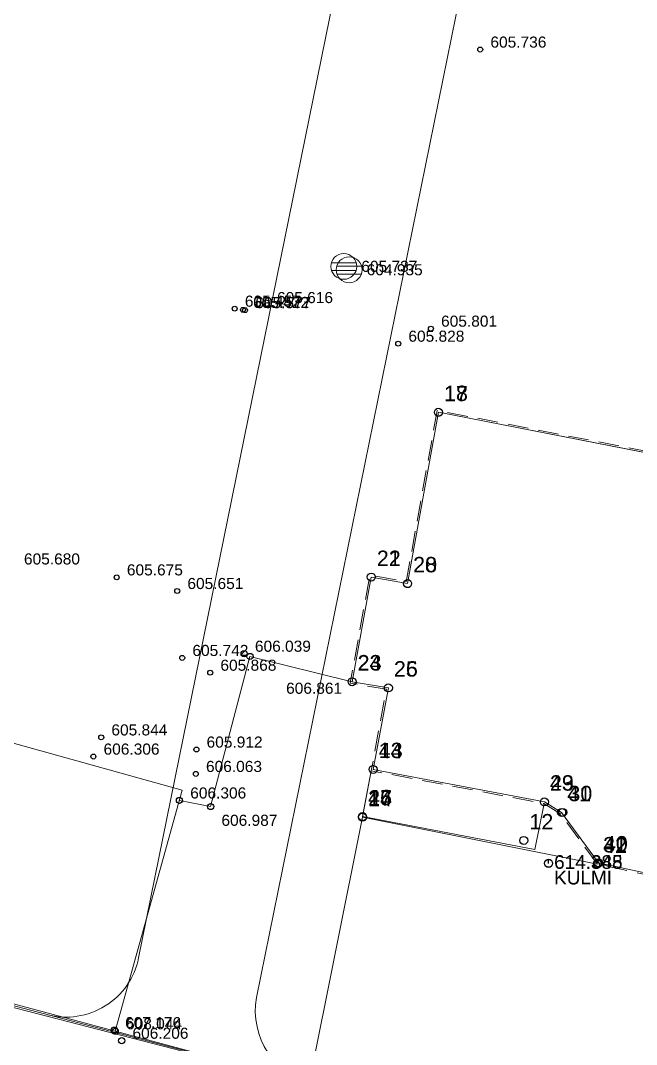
# Model space of a CAD drawing. Header units: metres. Extents: x 7508213 to 7508396, y 4696547 to 4696848.
# Drawn here: x 7508319.04 to 7508334.04, y 4696764.99 to 4696789.93 of the extents above; entities that cross this region are included whole.
import ezdxf

# ---------------------------------------------------------------- set-up
doc = ezdxf.new("R2010")
doc.units = ezdxf.units.M
doc.linetypes.add('DASHED', pattern=[0.75, 0.5, -0.25])
doc.layers.get('0').update_dxf_attribs({"lineweight": 0})
for name, color, linetype, lineweight in [('Etazha 0 terasa', 6, 'Continuous', 0), ('garazha', 185, 'Continuous', 0), ('garazha pikat', 185, 'Continuous', 0), ('kati 0', 1, 'Continuous', 0), ('kati 0 pikat', 1, 'Continuous', 0), ('kati 1', 5, 'Continuous', 0), ('kati 1 pikat', 5, 'Continuous', 0), ('kati 1 terasat', 222, 'Continuous', 0), ('kati 1 terasat pikat', 222, 'Continuous', 0), ('Matjet', 210, 'Continuous', 0), ('Ndarjet', 1, 'Continuous', 0), ('Parc-Re', 7, 'Continuous', 0), ('Pikat kulm', 85, 'Continuous', 0), ('Puset fekali', 30, 'Continuous', 0), ('rruge', 31, 'Continuous', 0), ('rruge pikat', 31, 'Continuous', 0)]:
    doc.layers.add(name, color=color, linetype=linetype, lineweight=lineweight)
doc.styles.get("Standard").update_dxf_attribs({"font": 'arial.ttf'})

# ---------------------------------------------------------------- blocks, each defined once
blk = doc.blocks.new('*U11')
at = {"color": 0, "linetype": 'ByBlock', "lineweight": -2}
blk.add_line((0, 0), (0, 0), dxfattribs=at)
blk.add_circle((0, 0), 0.5, dxfattribs=at)
blk = doc.blocks.new('*U58', base_point=(7508331.294, 4696769.956, 606.713))
at = {"layer": 'kati 0 pikat', "linetype": 'ByBlock', "insert": (7508331.429, 4696770.226, 606.713), "char_height": 0.375, "attachment_point": 7}
blk.add_mtext('12', dxfattribs=at)
blk = doc.blocks.new('*U59', base_point=(7508331.294, 4696769.956, 606.713))
at = {"layer": 'kati 0 pikat', "linetype": 'ByBlock', "lineweight": -2}
blk.add_blockref('*U58', (7508331.294, 4696769.956, 606.713), dxfattribs=at)
blk = doc.blocks.new('*U60', base_point=(7508327.626, 4696771.688, 609.583))
at = {"layer": 'kati 1 pikat', "linetype": 'ByBlock', "insert": (7508327.761, 4696771.958, 609.583), "char_height": 0.375, "attachment_point": 7}
blk.add_mtext('13', dxfattribs=at)
blk = doc.blocks.new('*U61', base_point=(7508327.626, 4696771.688, 609.583))
at = {"layer": 'kati 1 pikat', "linetype": 'ByBlock', "lineweight": -2}
blk.add_blockref('*U60', (7508327.626, 4696771.688, 609.583), dxfattribs=at)
blk = doc.blocks.new('*U62', base_point=(7508327.367, 4696770.521, 609.583))
at = {"layer": 'kati 1 terasat pikat', "linetype": 'ByBlock', "insert": (7508327.502, 4696770.791, 609.583), "char_height": 0.375, "attachment_point": 7}
blk.add_mtext('14', dxfattribs=at)
blk = doc.blocks.new('*U63', base_point=(7508327.367, 4696770.521, 609.583))
at = {"layer": 'kati 1 terasat pikat', "linetype": 'ByBlock', "lineweight": -2}
blk.add_blockref('*U62', (7508327.367, 4696770.521, 609.583), dxfattribs=at)
blk = doc.blocks.new('*U15')
at = {"color": 0, "linetype": 'ByBlock', "lineweight": -2}
blk.add_line((0, 0), (0, 0.5), dxfattribs=at)
blk.add_circle((0, 0), 0.5, dxfattribs=at)
blk = doc.blocks.new('*U64', base_point=(7508331.896, 4696769.398, 614.388))
at = {"layer": 'Pikat kulm', "linetype": 'ByBlock', "char_height": 0.33}
for s, insert, attachment_point in [('{\\fArial|b0|i0|c0|p34;\\C30;614.388}', (7508332.031, 4696769.428, 614.388), 4), ('{\\C55;KULMI}', (7508332.031, 4696769.2144, 614.388), 1)]:
    blk.add_mtext(s, dxfattribs=dict(at, insert=insert, attachment_point=attachment_point))
blk = doc.blocks.new('*U65', base_point=(7508331.896, 4696769.398, 614.388))
at = {"color": 97, "linetype": 'ByBlock', "lineweight": -2}
blk.add_blockref('*U64', (7508331.896, 4696769.398, 614.388), dxfattribs=at)
blk = doc.blocks.new('*U68', base_point=(7508329.215, 4696780.387, 606.713))
at = {"layer": 'kati 0 pikat', "linetype": 'ByBlock', "insert": (7508329.35, 4696780.657, 606.713), "char_height": 0.375, "attachment_point": 7}
blk.add_mtext('17', dxfattribs=at)
blk = doc.blocks.new('*U69', base_point=(7508329.215, 4696780.387, 606.713))
at = {"layer": 'kati 0 pikat', "linetype": 'ByBlock', "lineweight": -2}
blk.add_blockref('*U68', (7508329.215, 4696780.387, 606.713), dxfattribs=at)
blk = doc.blocks.new('*U70', base_point=(7508329.215, 4696780.387, 609.583))
at = {"layer": 'kati 1 pikat', "linetype": 'ByBlock', "insert": (7508329.35, 4696780.657, 609.583), "char_height": 0.375, "attachment_point": 7}
blk.add_mtext('18', dxfattribs=at)
blk = doc.blocks.new('*U71', base_point=(7508329.215, 4696780.387, 609.583))
at = {"layer": 'kati 1 pikat', "linetype": 'ByBlock', "lineweight": -2}
blk.add_blockref('*U70', (7508329.215, 4696780.387, 609.583), dxfattribs=at)
blk = doc.blocks.new('*U74', base_point=(7508328.464, 4696776.213, 606.713))
at = {"layer": 'kati 0 pikat', "linetype": 'ByBlock', "insert": (7508328.599, 4696776.484, 606.713), "char_height": 0.375, "attachment_point": 7}
blk.add_mtext('20', dxfattribs=at)
blk = doc.blocks.new('*U75', base_point=(7508328.464, 4696776.213, 606.713))
at = {"layer": 'kati 0 pikat', "linetype": 'ByBlock', "lineweight": -2}
blk.add_blockref('*U74', (7508328.464, 4696776.213, 606.713), dxfattribs=at)
blk = doc.blocks.new('*U76', base_point=(7508327.58, 4696776.373, 606.713))
at = {"layer": 'kati 0 pikat', "linetype": 'ByBlock', "insert": (7508327.715, 4696776.643, 606.713), "char_height": 0.375, "attachment_point": 7}
blk.add_mtext('21', dxfattribs=at)
blk = doc.blocks.new('*U77', base_point=(7508327.58, 4696776.373, 606.713))
at = {"layer": 'kati 0 pikat', "linetype": 'ByBlock', "lineweight": -2}
blk.add_blockref('*U76', (7508327.58, 4696776.373, 606.713), dxfattribs=at)
blk = doc.blocks.new('*U78', base_point=(7508327.58, 4696776.373, 609.583))
at = {"layer": 'kati 1 pikat', "linetype": 'ByBlock', "insert": (7508327.715, 4696776.643, 609.583), "char_height": 0.375, "attachment_point": 7}
blk.add_mtext('22', dxfattribs=at)
blk = doc.blocks.new('*U79', base_point=(7508327.58, 4696776.373, 609.583))
at = {"layer": 'kati 1 pikat', "linetype": 'ByBlock', "lineweight": -2}
blk.add_blockref('*U78', (7508327.58, 4696776.373, 609.583), dxfattribs=at)
blk = doc.blocks.new('*U80', base_point=(7508327.112, 4696773.824, 609.583))
at = {"layer": 'kati 1 pikat', "linetype": 'ByBlock', "insert": (7508327.247, 4696774.094, 609.583), "char_height": 0.375, "attachment_point": 7}
blk.add_mtext('23', dxfattribs=at)
blk = doc.blocks.new('*U81', base_point=(7508327.112, 4696773.824, 609.583))
at = {"layer": 'kati 1 pikat', "linetype": 'ByBlock', "lineweight": -2}
blk.add_blockref('*U80', (7508327.112, 4696773.824, 609.583), dxfattribs=at)
blk = doc.blocks.new('*U82', base_point=(7508327.112, 4696773.824, 606.713))
at = {"layer": 'kati 0 pikat', "linetype": 'ByBlock', "insert": (7508327.247, 4696774.094, 606.713), "char_height": 0.375, "attachment_point": 7}
blk.add_mtext('24', dxfattribs=at)
blk = doc.blocks.new('*U83', base_point=(7508327.112, 4696773.824, 606.713))
at = {"layer": 'kati 0 pikat', "linetype": 'ByBlock', "lineweight": -2}
blk.add_blockref('*U82', (7508327.112, 4696773.824, 606.713), dxfattribs=at)
blk = doc.blocks.new('*U84', base_point=(7508327.996, 4696773.674, 606.713))
at = {"layer": 'kati 0 pikat', "linetype": 'ByBlock', "insert": (7508328.131, 4696773.944, 606.713), "char_height": 0.375, "attachment_point": 7}
blk.add_mtext('25', dxfattribs=at)
blk = doc.blocks.new('*U85', base_point=(7508327.996, 4696773.674, 606.713))
at = {"layer": 'kati 0 pikat', "linetype": 'ByBlock', "lineweight": -2}
blk.add_blockref('*U84', (7508327.996, 4696773.674, 606.713), dxfattribs=at)
blk = doc.blocks.new('*U86', base_point=(7508327.996, 4696773.674, 609.583))
at = {"layer": 'kati 1 pikat', "linetype": 'ByBlock', "insert": (7508328.131, 4696773.944, 609.583), "char_height": 0.375, "attachment_point": 7}
blk.add_mtext('26', dxfattribs=at)
blk = doc.blocks.new('*U87', base_point=(7508327.996, 4696773.674, 609.583))
at = {"layer": 'kati 1 pikat', "linetype": 'ByBlock', "lineweight": -2}
blk.add_blockref('*U86', (7508327.996, 4696773.674, 609.583), dxfattribs=at)
blk = doc.blocks.new('*U88', base_point=(7508327.37, 4696770.534, 609.583))
at = {"layer": 'kati 1 terasat pikat', "linetype": 'ByBlock', "insert": (7508327.505, 4696770.804, 609.583), "char_height": 0.375, "attachment_point": 7}
blk.add_mtext('27', dxfattribs=at)
blk = doc.blocks.new('*U89', base_point=(7508327.37, 4696770.534, 609.583))
at = {"layer": 'kati 1 terasat pikat', "linetype": 'ByBlock', "lineweight": -2}
blk.add_blockref('*U88', (7508327.37, 4696770.534, 609.583), dxfattribs=at)
blk = doc.blocks.new('*U90', base_point=(7508328.464, 4696776.213, 609.583))
at = {"layer": 'kati 1 pikat', "linetype": 'ByBlock', "insert": (7508328.599, 4696776.484, 609.583), "char_height": 0.375, "attachment_point": 7}
blk.add_mtext('28', dxfattribs=at)
blk = doc.blocks.new('*U91', base_point=(7508328.464, 4696776.213, 609.583))
at = {"layer": 'kati 1 pikat', "linetype": 'ByBlock', "lineweight": -2}
blk.add_blockref('*U90', (7508328.464, 4696776.213, 609.583), dxfattribs=at)
blk = doc.blocks.new('*U92', base_point=(7508331.794, 4696770.895, 609.583))
at = {"layer": 'kati 1 pikat', "linetype": 'ByBlock', "insert": (7508331.929, 4696771.165, 609.583), "char_height": 0.375, "attachment_point": 7}
blk.add_mtext('29', dxfattribs=at)
blk = doc.blocks.new('*U93', base_point=(7508331.794, 4696770.895, 609.583))
at = {"layer": 'kati 1 pikat', "linetype": 'ByBlock', "lineweight": -2}
blk.add_blockref('*U92', (7508331.794, 4696770.895, 609.583), dxfattribs=at)
blk = doc.blocks.new('*U94', base_point=(7508332.243, 4696770.638, 609.583))
at = {"layer": 'kati 1 pikat', "linetype": 'ByBlock', "insert": (7508332.378, 4696770.908, 609.583), "char_height": 0.375, "attachment_point": 7}
blk.add_mtext('30', dxfattribs=at)
blk = doc.blocks.new('*U95', base_point=(7508332.243, 4696770.638, 609.583))
at = {"layer": 'kati 1 pikat', "linetype": 'ByBlock', "lineweight": -2}
blk.add_blockref('*U94', (7508332.243, 4696770.638, 609.583), dxfattribs=at)
blk = doc.blocks.new('*U96', base_point=(7508333.089, 4696769.39, 609.583))
at = {"layer": 'kati 1 pikat', "linetype": 'ByBlock', "insert": (7508333.224, 4696769.66, 609.583), "char_height": 0.375, "attachment_point": 7}
blk.add_mtext('31', dxfattribs=at)
blk = doc.blocks.new('*U97', base_point=(7508333.089, 4696769.39, 609.583))
at = {"layer": 'kati 1 pikat', "linetype": 'ByBlock', "lineweight": -2}
blk.add_blockref('*U96', (7508333.089, 4696769.39, 609.583), dxfattribs=at)
blk = doc.blocks.new('*U114', base_point=(7508333.108, 4696769.414, 606.713))
at = {"layer": 'kati 0 pikat', "linetype": 'ByBlock', "insert": (7508333.243, 4696769.684, 606.713), "char_height": 0.375, "attachment_point": 7}
blk.add_mtext('40', dxfattribs=at)
blk = doc.blocks.new('*U115', base_point=(7508333.108, 4696769.414, 606.713))
at = {"layer": 'kati 0 pikat', "linetype": 'ByBlock', "lineweight": -2}
blk.add_blockref('*U114', (7508333.108, 4696769.414, 606.713), dxfattribs=at)
blk = doc.blocks.new('*U116', base_point=(7508332.215, 4696770.638, 606.713))
at = {"layer": 'kati 0 pikat', "linetype": 'ByBlock', "insert": (7508332.35, 4696770.908, 606.713), "char_height": 0.375, "attachment_point": 7}
blk.add_mtext('41', dxfattribs=at)
blk = doc.blocks.new('*U117', base_point=(7508332.215, 4696770.638, 606.713))
at = {"layer": 'kati 0 pikat', "linetype": 'ByBlock', "lineweight": -2}
blk.add_blockref('*U116', (7508332.215, 4696770.638, 606.713), dxfattribs=at)
blk = doc.blocks.new('*U118', base_point=(7508333.087, 4696769.385, 609.583))
at = {"layer": 'kati 1 terasat pikat', "linetype": 'ByBlock', "insert": (7508333.222, 4696769.655, 609.583), "char_height": 0.375, "attachment_point": 7}
blk.add_mtext('42', dxfattribs=at)
blk = doc.blocks.new('*U119', base_point=(7508333.087, 4696769.385, 609.583))
at = {"layer": 'kati 1 terasat pikat', "linetype": 'ByBlock', "lineweight": -2}
blk.add_blockref('*U118', (7508333.087, 4696769.385, 609.583), dxfattribs=at)
blk = doc.blocks.new('*U120', base_point=(7508331.794, 4696770.895, 606.713))
at = {"layer": 'kati 0 pikat', "linetype": 'ByBlock', "insert": (7508331.929, 4696771.165, 606.713), "char_height": 0.375, "attachment_point": 7}
blk.add_mtext('43', dxfattribs=at)
blk = doc.blocks.new('*U121', base_point=(7508331.794, 4696770.895, 606.713))
at = {"layer": 'kati 0 pikat', "linetype": 'ByBlock', "lineweight": -2}
blk.add_blockref('*U120', (7508331.794, 4696770.895, 606.713), dxfattribs=at)
blk = doc.blocks.new('*U122', base_point=(7508327.626, 4696771.688, 606.713))
at = {"layer": 'kati 0 pikat', "linetype": 'ByBlock', "insert": (7508327.761, 4696771.958, 606.713), "char_height": 0.375, "attachment_point": 7}
blk.add_mtext('44', dxfattribs=at)
blk = doc.blocks.new('*U123', base_point=(7508327.626, 4696771.688, 606.713))
at = {"layer": 'kati 0 pikat', "linetype": 'ByBlock', "lineweight": -2}
blk.add_blockref('*U122', (7508327.626, 4696771.688, 606.713), dxfattribs=at)
blk = doc.blocks.new('*U124', base_point=(7508327.367, 4696770.539, 606.713))
at = {"layer": 'kati 0 pikat', "linetype": 'ByBlock', "insert": (7508327.502, 4696770.809, 606.713), "char_height": 0.375, "attachment_point": 7}
blk.add_mtext('45', dxfattribs=at)
blk = doc.blocks.new('*U125', base_point=(7508327.367, 4696770.539, 606.713))
at = {"layer": 'kati 0 pikat', "linetype": 'ByBlock', "lineweight": -2}
blk.add_blockref('*U124', (7508327.367, 4696770.539, 606.713), dxfattribs=at)
blk = doc.blocks.new('*U126', base_point=(7508327.367, 4696770.539, 606.713))
at = {"layer": 'kati 0 pikat', "linetype": 'ByBlock', "insert": (7508327.502, 4696770.809, 606.713), "char_height": 0.375, "attachment_point": 7}
blk.add_mtext('46', dxfattribs=at)
blk = doc.blocks.new('*U127', base_point=(7508327.367, 4696770.539, 606.713))
at = {"layer": 'kati 0 pikat', "linetype": 'ByBlock', "lineweight": -2}
blk.add_blockref('*U126', (7508327.367, 4696770.539, 606.713), dxfattribs=at)
blk = doc.blocks.new('*U128', base_point=(7508331.897, 4696769.402, 614.345))
at = {"layer": 'Pikat kulm', "linetype": 'ByBlock', "char_height": 0.33}
for s, insert, attachment_point in [('{\\fArial|b0|i0|c0|p34;\\C30;614.345}', (7508332.032, 4696769.432, 614.345), 4), ('{\\C55;KULMI}', (7508332.032, 4696769.2184, 614.345), 1)]:
    blk.add_mtext(s, dxfattribs=dict(at, insert=insert, attachment_point=attachment_point))
blk = doc.blocks.new('*U129', base_point=(7508331.897, 4696769.402, 614.345))
at = {"color": 97, "linetype": 'ByBlock', "lineweight": -2}
blk.add_blockref('*U128', (7508331.897, 4696769.402, 614.345), dxfattribs=at)
blk = doc.blocks.new('*U134', base_point=(7508321.347, 4696765.31, 608.044))
at = {"layer": 'garazha pikat', "linetype": 'ByBlock', "insert": (7508321.6095, 4696765.49, 608.044), "char_height": 0.27, "attachment_point": 4}
blk.add_mtext('{\\C256;608.044}', dxfattribs=at)
blk = doc.blocks.new('*U135', base_point=(7508321.347, 4696765.31, 608.044))
at = {"layer": 'garazha pikat', "linetype": 'ByBlock', "lineweight": -2}
blk.add_blockref('*U134', (7508321.347, 4696765.31, 608.044), dxfattribs=at)
blk = doc.blocks.new('*U170', base_point=(7508321.504, 4696765.079, 606.206))
at = {"layer": 'rruge pikat', "linetype": 'ByBlock', "insert": (7508321.7665, 4696765.259, 606.206), "char_height": 0.27, "attachment_point": 4}
blk.add_mtext('{\\C256;606.206}', dxfattribs=at)
blk = doc.blocks.new('*U171', base_point=(7508321.504, 4696765.079, 606.206))
at = {"layer": 'rruge pikat', "linetype": 'ByBlock', "lineweight": -2}
blk.add_blockref('*U170', (7508321.504, 4696765.079, 606.206), dxfattribs=at)
blk = doc.blocks.new('*U386', base_point=(7508330.233, 4696789.225, 605.736))
at = {"layer": 'Matjet', "linetype": 'ByBlock', "insert": (7508330.4805, 4696789.405, 605.736), "char_height": 0.27, "attachment_point": 4}
blk.add_mtext('605.736', dxfattribs=at)
blk = doc.blocks.new('*U387', base_point=(7508330.233, 4696789.225, 605.736))
at = {"layer": 'Matjet', "linetype": 'ByBlock', "lineweight": -2}
blk.add_blockref('*U386', (7508330.233, 4696789.225, 605.736), dxfattribs=at)
blk = doc.blocks.new('*U388', base_point=(7508328.236, 4696782.06, 605.828))
at = {"layer": 'Matjet', "linetype": 'ByBlock', "insert": (7508328.4835, 4696782.24, 605.828), "char_height": 0.27, "attachment_point": 4}
blk.add_mtext('605.828', dxfattribs=at)
blk = doc.blocks.new('*U389', base_point=(7508328.236, 4696782.06, 605.828))
at = {"layer": 'Matjet', "linetype": 'ByBlock', "lineweight": -2}
blk.add_blockref('*U388', (7508328.236, 4696782.06, 605.828), dxfattribs=at)
blk = doc.blocks.new('*U390', base_point=(7508329.032, 4696782.426, 605.801))
at = {"layer": 'Matjet', "linetype": 'ByBlock', "insert": (7508329.2795, 4696782.606, 605.801), "char_height": 0.27, "attachment_point": 4}
blk.add_mtext('605.801', dxfattribs=at)
blk = doc.blocks.new('*U391', base_point=(7508329.032, 4696782.426, 605.801))
at = {"layer": 'Matjet', "linetype": 'ByBlock', "lineweight": -2}
blk.add_blockref('*U390', (7508329.032, 4696782.426, 605.801), dxfattribs=at)
blk = doc.blocks.new('Settling Basin - PK ujrat e zeza')
at = {"color": 21, "lineweight": 0, "flags": 128}
for points in [[(-0.949, 0.274), (0.962, 0.274)], [(-0.946, -0.326), (0.961, -0.326)]]:
    blk.add_lwpolyline(points, dxfattribs=at)
at = {"color": 21, "lineweight": 0}
blk.add_circle((0, 0), 1, dxfattribs=at)
blk = doc.blocks.new('Puset_Kan_Atmosferik')
blk.add_blockref('Settling Basin - PK ujrat e zeza', (0, 0))
blk = doc.blocks.new('*U400', base_point=(7508326.91, 4696783.942, 605.737))
at = {"layer": 'Puset fekali', "linetype": 'ByBlock', "insert": (7508327.3375, 4696783.942, 605.737), "char_height": 0.27, "attachment_point": 4}
blk.add_mtext('605.737', dxfattribs=at)
blk = doc.blocks.new('*U401', base_point=(7508326.91, 4696783.942, 605.737))
at = {"layer": 'Puset fekali', "color": 0, "linetype": 'ByBlock', "lineweight": -2}
blk.add_blockref('*U400', (7508326.91, 4696783.942, 605.737), dxfattribs=at)
blk = doc.blocks.new('*U402', base_point=(7508327.041, 4696783.859, 604.935))
at = {"layer": 'Puset fekali', "linetype": 'ByBlock', "insert": (7508327.4685, 4696783.859, 604.935), "char_height": 0.27, "attachment_point": 4}
blk.add_mtext('604.935', dxfattribs=at)
blk = doc.blocks.new('*U403', base_point=(7508327.041, 4696783.859, 604.935))
at = {"layer": 'Puset fekali', "color": 0, "linetype": 'ByBlock', "lineweight": -2}
blk.add_blockref('*U402', (7508327.041, 4696783.859, 604.935), dxfattribs=at)
blk = doc.blocks.new('*U570', base_point=(7508325.038, 4696783.001, 605.616))
at = {"layer": 'Matjet', "linetype": 'ByBlock', "insert": (7508325.2855, 4696783.181, 605.616), "char_height": 0.27, "attachment_point": 4}
blk.add_mtext('605.616', dxfattribs=at)
blk = doc.blocks.new('*U571', base_point=(7508325.038, 4696783.001, 605.616))
at = {"layer": 'Matjet', "linetype": 'ByBlock', "lineweight": -2}
blk.add_blockref('*U570', (7508325.038, 4696783.001, 605.616), dxfattribs=at)
blk = doc.blocks.new('*U572', base_point=(7508324.507, 4696782.877, 605.577))
at = {"layer": 'Matjet', "linetype": 'ByBlock', "insert": (7508324.7545, 4696783.057, 605.577), "char_height": 0.27, "attachment_point": 4}
blk.add_mtext('605.577', dxfattribs=at)
blk = doc.blocks.new('*U573', base_point=(7508324.507, 4696782.877, 605.577))
at = {"layer": 'Matjet', "linetype": 'ByBlock', "lineweight": -2}
blk.add_blockref('*U572', (7508324.507, 4696782.877, 605.577), dxfattribs=at)
blk = doc.blocks.new('*U574', base_point=(7508324.456, 4696782.883, 605.422))
at = {"layer": 'Matjet', "linetype": 'ByBlock', "insert": (7508324.7035, 4696783.063, 605.422), "char_height": 0.27, "attachment_point": 4}
blk.add_mtext('605.422', dxfattribs=at)
blk = doc.blocks.new('*U575', base_point=(7508324.456, 4696782.883, 605.422))
at = {"layer": 'Matjet', "linetype": 'ByBlock', "lineweight": -2}
blk.add_blockref('*U574', (7508324.456, 4696782.883, 605.422), dxfattribs=at)
blk = doc.blocks.new('*U576', base_point=(7508324.255, 4696782.913, 605.457))
at = {"layer": 'Matjet', "linetype": 'ByBlock', "insert": (7508324.5025, 4696783.093, 605.457), "char_height": 0.27, "attachment_point": 4}
blk.add_mtext('605.457', dxfattribs=at)
blk = doc.blocks.new('*U577', base_point=(7508324.255, 4696782.913, 605.457))
at = {"layer": 'Matjet', "linetype": 'ByBlock', "lineweight": -2}
blk.add_blockref('*U576', (7508324.255, 4696782.913, 605.457), dxfattribs=at)
blk = doc.blocks.new('*U594', base_point=(7508321.006, 4696772.468, 605.844))
at = {"layer": 'Matjet', "linetype": 'ByBlock', "insert": (7508321.2535, 4696772.648, 605.844), "char_height": 0.27, "attachment_point": 4}
blk.add_mtext('605.844', dxfattribs=at)
blk = doc.blocks.new('*U595', base_point=(7508321.006, 4696772.468, 605.844))
at = {"layer": 'Matjet', "linetype": 'ByBlock', "lineweight": -2}
blk.add_blockref('*U594', (7508321.006, 4696772.468, 605.844), dxfattribs=at)
blk = doc.blocks.new('*U596', base_point=(7508320.815, 4696772.001, 606.306))
at = {"layer": 'Matjet', "linetype": 'ByBlock', "insert": (7508321.0625, 4696772.181, 606.306), "char_height": 0.27, "attachment_point": 4}
blk.add_mtext('606.306', dxfattribs=at)
blk = doc.blocks.new('*U597', base_point=(7508320.815, 4696772.001, 606.306))
at = {"layer": 'Matjet', "linetype": 'ByBlock', "lineweight": -2}
blk.add_blockref('*U596', (7508320.815, 4696772.001, 606.306), dxfattribs=at)
blk = doc.blocks.new('*U600', base_point=(7508323.323, 4696772.172, 605.912))
at = {"layer": 'Matjet', "linetype": 'ByBlock', "insert": (7508323.5705, 4696772.352, 605.912), "char_height": 0.27, "attachment_point": 4}
blk.add_mtext('605.912', dxfattribs=at)
blk = doc.blocks.new('*U601', base_point=(7508323.323, 4696772.172, 605.912))
at = {"layer": 'Matjet', "linetype": 'ByBlock', "lineweight": -2}
blk.add_blockref('*U600', (7508323.323, 4696772.172, 605.912), dxfattribs=at)
blk = doc.blocks.new('*U602', base_point=(7508323.309, 4696771.578, 606.063))
at = {"layer": 'Matjet', "linetype": 'ByBlock', "insert": (7508323.5565, 4696771.758, 606.063), "char_height": 0.27, "attachment_point": 4}
blk.add_mtext('606.063', dxfattribs=at)
blk = doc.blocks.new('*U603', base_point=(7508323.309, 4696771.578, 606.063))
at = {"layer": 'Matjet', "linetype": 'ByBlock', "lineweight": -2}
blk.add_blockref('*U602', (7508323.309, 4696771.578, 606.063), dxfattribs=at)
blk = doc.blocks.new('*U604', base_point=(7508322.91, 4696770.932, 606.306))
at = {"layer": 'garazha pikat', "linetype": 'ByBlock', "insert": (7508323.1725, 4696771.112, 606.306), "char_height": 0.27, "attachment_point": 4}
blk.add_mtext('{\\C256;606.306}', dxfattribs=at)
blk = doc.blocks.new('*U605', base_point=(7508322.91, 4696770.932, 606.306))
at = {"layer": 'garazha pikat', "linetype": 'ByBlock', "lineweight": -2}
blk.add_blockref('*U604', (7508322.91, 4696770.932, 606.306), dxfattribs=at)
blk = doc.blocks.new('*U606', base_point=(7508323.67, 4696770.266, 606.987))
at = {"layer": 'garazha pikat', "linetype": 'ByBlock', "insert": (7508323.932, 4696770.446, 606.987), "char_height": 0.27, "attachment_point": 4}
blk.add_mtext('{\\C256;606.987}', dxfattribs=at)
blk = doc.blocks.new('*U607', base_point=(7508323.67, 4696770.783, 606.987))
at = {"layer": 'garazha pikat', "linetype": 'ByBlock', "lineweight": -2}
blk.add_blockref('*U606', (7508323.67, 4696770.266, 606.987), dxfattribs=at)
blk = doc.blocks.new('*U608', base_point=(7508325.244, 4696773.483, 606.861))
at = {"layer": 'garazha pikat', "linetype": 'ByBlock', "insert": (7508325.507, 4696773.663, 606.861), "char_height": 0.27, "attachment_point": 4}
blk.add_mtext('{\\C256;606.861}', dxfattribs=at)
blk = doc.blocks.new('*U609', base_point=(7508324.626, 4696774.439, 606.861))
at = {"layer": 'garazha pikat', "linetype": 'ByBlock', "lineweight": -2}
blk.add_blockref('*U608', (7508325.244, 4696773.483, 606.861), dxfattribs=at)
blk = doc.blocks.new('*U610', base_point=(7508324.485, 4696774.507, 606.039))
at = {"layer": 'garazha pikat', "linetype": 'ByBlock', "insert": (7508324.7475, 4696774.687, 606.039), "char_height": 0.27, "attachment_point": 4}
blk.add_mtext('{\\C256;606.039}', dxfattribs=at)
blk = doc.blocks.new('*U611', base_point=(7508324.485, 4696774.507, 606.039))
at = {"layer": 'garazha pikat', "linetype": 'ByBlock', "lineweight": -2}
blk.add_blockref('*U610', (7508324.485, 4696774.507, 606.039), dxfattribs=at)
blk = doc.blocks.new('*U612', base_point=(7508323.66, 4696774.044, 605.868))
at = {"layer": 'Matjet', "linetype": 'ByBlock', "insert": (7508323.9075, 4696774.224, 605.868), "char_height": 0.27, "attachment_point": 4}
blk.add_mtext('605.868', dxfattribs=at)
blk = doc.blocks.new('*U613', base_point=(7508323.66, 4696774.044, 605.868))
at = {"layer": 'Matjet', "linetype": 'ByBlock', "lineweight": -2}
blk.add_blockref('*U612', (7508323.66, 4696774.044, 605.868), dxfattribs=at)
blk = doc.blocks.new('*U614', base_point=(7508322.978, 4696774.404, 605.742))
at = {"layer": 'Matjet', "linetype": 'ByBlock', "insert": (7508323.2255, 4696774.584, 605.742), "char_height": 0.27, "attachment_point": 4}
blk.add_mtext('605.742', dxfattribs=at)
blk = doc.blocks.new('*U615', base_point=(7508322.978, 4696774.404, 605.742))
at = {"layer": 'Matjet', "linetype": 'ByBlock', "lineweight": -2}
blk.add_blockref('*U614', (7508322.978, 4696774.404, 605.742), dxfattribs=at)
blk = doc.blocks.new('*U616', base_point=(7508322.856, 4696776.035, 605.651))
at = {"layer": 'Matjet', "linetype": 'ByBlock', "insert": (7508323.1035, 4696776.215, 605.651), "char_height": 0.27, "attachment_point": 4}
blk.add_mtext('605.651', dxfattribs=at)
blk = doc.blocks.new('*U617', base_point=(7508322.856, 4696776.035, 605.651))
at = {"layer": 'Matjet', "linetype": 'ByBlock', "lineweight": -2}
blk.add_blockref('*U616', (7508322.856, 4696776.035, 605.651), dxfattribs=at)
blk = doc.blocks.new('*U618', base_point=(7508321.383, 4696776.367, 605.675))
at = {"layer": 'Matjet', "linetype": 'ByBlock', "insert": (7508321.6305, 4696776.547, 605.675), "char_height": 0.27, "attachment_point": 4}
blk.add_mtext('605.675', dxfattribs=at)
blk = doc.blocks.new('*U619', base_point=(7508321.383, 4696776.367, 605.675))
at = {"layer": 'Matjet', "linetype": 'ByBlock', "lineweight": -2}
blk.add_blockref('*U618', (7508321.383, 4696776.367, 605.675), dxfattribs=at)
blk = doc.blocks.new('*U620', base_point=(7508318.877, 4696776.633, 605.68))
at = {"layer": 'Matjet', "linetype": 'ByBlock', "insert": (7508319.1245, 4696776.813, 605.68), "char_height": 0.27, "attachment_point": 4}
blk.add_mtext('605.680', dxfattribs=at)
blk = doc.blocks.new('*U621', base_point=(7508318.877, 4696776.633, 605.68))
at = {"layer": 'Matjet', "linetype": 'ByBlock', "lineweight": -2}
blk.add_blockref('*U620', (7508318.877, 4696776.633, 605.68), dxfattribs=at)
blk = doc.blocks.new('*U634', base_point=(7508321.325, 4696765.337, 607.176))
at = {"layer": 'garazha pikat', "linetype": 'ByBlock', "insert": (7508321.5875, 4696765.517, 607.176), "char_height": 0.27, "attachment_point": 4}
blk.add_mtext('{\\C256;607.176}', dxfattribs=at)
blk = doc.blocks.new('*U635', base_point=(7508321.325, 4696765.337, 607.176))
at = {"layer": 'garazha pikat', "linetype": 'ByBlock', "lineweight": -2}
blk.add_blockref('*U634', (7508321.325, 4696765.337, 607.176), dxfattribs=at)

msp = doc.modelspace()

# ---------------------------------------------------------------- linework, layer by layer
at = {"layer": 'Etazha 0 terasa', "elevation": 606.713, "flags": 128}
msp.add_lwpolyline([(7508327.579, 4696771.656), (7508327.367, 4696770.539), (7508327.367, 4696770.539), (7508331.566, 4696769.74), (7508331.792, 4696770.854)], dxfattribs=at)
at = {"layer": 'garazha', "flags": 128}
for points, elevation in [([(7508324.626, 4696774.439), (7508323.67, 4696770.783)], 606.861), ([(7508324.626, 4696774.439), (7508327.112, 4696773.824)], 606.861), ([(7508316.266, 4696773.048), (7508322.979, 4696771.182)], 605.692), ([(7508321.347, 4696765.31), (7508322.979, 4696771.182)], 605.692), ([(7508323.67, 4696770.783), (7508322.91, 4696770.932)], 606.861), ([(7508327.367, 4696770.521), (7508326.067, 4696764.048)], 609.583), ([(7508314.669, 4696767.102), (7508321.347, 4696765.31)], 605.692), ([(7508326.067, 4696764.048), (7508321.347, 4696765.31)], 607.269)]:
    msp.add_lwpolyline(points, dxfattribs=dict(at, elevation=elevation))
at = {"layer": 'kati 0', "color": 8, "linetype": 'DASHED', "elevation": 606.713, "flags": 128}
msp.add_lwpolyline([(7508328.431, 4696776.26), (7508329.183, 4696780.434), (7508341.886, 4696777.955), (7508340.897, 4696772.496), (7508337.334, 4696773.231), (7508336.71, 4696769.893), (7508336.372, 4696769.94), (7508334.959, 4696768.972), (7508333.085, 4696769.378), (7508332.187, 4696770.608), (7508331.779, 4696770.857), (7508327.579, 4696771.656), (7508327.949, 4696773.641), (7508327.065, 4696773.791), (7508327.548, 4696776.419)], close=True, dxfattribs=at)
at = {"layer": 'kati 0', "elevation": 606.713, "flags": 128}
msp.add_lwpolyline([(7508328.464, 4696776.213), (7508329.215, 4696780.387), (7508341.84, 4696777.923), (7508340.865, 4696772.543), (7508337.302, 4696773.278), (7508336.678, 4696769.938), (7508336.362, 4696769.982), (7508334.951, 4696769.015), (7508333.108, 4696769.414), (7508332.215, 4696770.638), (7508331.794, 4696770.895), (7508327.626, 4696771.688), (7508327.996, 4696773.674), (7508327.112, 4696773.824), (7508327.58, 4696776.373)], close=True, dxfattribs=at)
at = {"layer": 'kati 1', "elevation": 609.583, "flags": 128}
msp.add_lwpolyline([(7508328.464, 4696776.213), (7508329.215, 4696780.387), (7508338.342, 4696778.606), (7508336.678, 4696769.938), (7508336.362, 4696769.982), (7508334.951, 4696769.015), (7508333.108, 4696769.414), (7508332.215, 4696770.638), (7508331.794, 4696770.895), (7508327.626, 4696771.688), (7508327.996, 4696773.674), (7508327.112, 4696773.824), (7508327.58, 4696776.373)], close=True, dxfattribs=at)
at = {"layer": 'kati 1 terasat', "flags": 128}
for points, elevation in [([(7508327.579, 4696771.656), (7508327.367, 4696770.521)], 606.713), ([(7508327.367, 4696770.521), (7508333.085, 4696769.378)], 609.583)]:
    msp.add_lwpolyline(points, dxfattribs=dict(at, elevation=elevation))
at = {"layer": 'Ndarjet', "flags": 128}
for points in [[(7508329.041, 4696802.172), (7508321.917, 4696767.094, -0.430899), (7508319.695, 4696765.712)], [(7508337.17, 4696799.49), (7508336.569, 4696796.53), (7508333.234, 4696797.63, 0.449324), (7508330.906, 4696796.279), (7508324.785, 4696766.13, 0.397696), (7508326.188, 4696764.006)]]:
    msp.add_lwpolyline(points, format="xyb", dxfattribs=at)
at = {"layer": 'Parc-Re', "flags": 128}
for points in [[(7508367.048, 4696784.338), (7508352.944, 4696789.074), (7508359.635, 4696808.98), (7508321.191, 4696821.902), (7508313.783, 4696824.107), (7508302.842, 4696770.141), (7508356.17, 4696756.126), (7508360.2, 4696770.031)], [(7508259.59, 4696781.473), (7508212.93, 4696793.673), (7508212.93, 4696787.471), (7508285.846, 4696768.404), (7508339.964, 4696754.18), (7508354.499, 4696750.361), (7508356.17, 4696756.126), (7508302.842, 4696770.141), (7508281.807, 4696775.663)]]:
    msp.add_lwpolyline(points, close=True, dxfattribs=at)
at = {"layer": 'rruge'}
msp.add_polyline3d([(7508301.315, 4696764.754, 605.707), (7508307.17, 4696763.308, 605.817), (7508321.318, 4696759.07, 606.093), (7508331.946, 4696756.316, 606.241), (7508334.089, 4696755.746, 606.252), (7508346.129, 4696752.64, 606.477), (7508350.233, 4696751.594, 606.554), (7508355.087, 4696750.281, 606.852), (7508359.496, 4696747.701, 606.948), (7508361.849, 4696755.775, 606.892), (7508356.818, 4696756.054, 606.713), (7508341.389, 4696760.069, 606.234), (7508314.576, 4696766.99, 606.224), (7508302.854, 4696770.15, 605.78)], close=True, dxfattribs=at)

# ---------------------------------------------------------------- block references
at = {"color": 97, "linetype": 'ByBlock', "lineweight": -2}
for name, p in [('*U65', (7508331.896, 4696769.398, 614.388)), ('*U129', (7508331.897, 4696769.402, 614.345))]:
    msp.add_blockref(name, p, dxfattribs=at)
at = {"color": 97, "linetype": 'ByBlock', "lineweight": -2, "xscale": 0.1949999961000001, "yscale": 0.1949999961000001, "zscale": 0.1949999961000001}
for p in [(7508331.896, 4696769.398, 614.388), (7508331.897, 4696769.402, 614.345)]:
    msp.add_blockref('*U15', p, dxfattribs=at)
at = {"layer": 'garazha pikat', "linetype": 'ByBlock', "lineweight": -2}
for name, p in [('*U611', (7508324.485, 4696774.507, 606.039)), ('*U609', (7508324.626, 4696774.439, 606.861)), ('*U605', (7508322.91, 4696770.932, 606.306)), ('*U607', (7508323.67, 4696770.783, 606.987)), ('*U635', (7508321.325, 4696765.337, 607.176)), ('*U135', (7508321.347, 4696765.31, 608.044))]:
    msp.add_blockref(name, p, dxfattribs=at)
at = {"layer": 'garazha pikat', "linetype": 'ByBlock', "lineweight": -2, "xscale": 0.1499999970000001, "yscale": 0.1499999970000001, "zscale": 0.1499999970000001}
for p in [(7508324.485, 4696774.507, 606.039), (7508324.626, 4696774.439, 606.861), (7508322.91, 4696770.932, 606.306), (7508323.67, 4696770.783, 606.987), (7508321.325, 4696765.337, 607.176), (7508321.347, 4696765.31, 608.044)]:
    msp.add_blockref('*U11', p, dxfattribs=at)
at = {"layer": 'kati 0 pikat', "linetype": 'ByBlock', "lineweight": -2}
for name, p in [('*U69', (7508329.215, 4696780.387, 606.713)), ('*U77', (7508327.58, 4696776.373, 606.713)), ('*U75', (7508328.464, 4696776.213, 606.713)), ('*U83', (7508327.112, 4696773.824, 606.713)), ('*U85', (7508327.996, 4696773.674, 606.713)), ('*U123', (7508327.626, 4696771.688, 606.713)), ('*U121', (7508331.794, 4696770.895, 606.713)), ('*U117', (7508332.215, 4696770.638, 606.713)), ('*U127', (7508327.367, 4696770.539, 606.713)), ('*U125', (7508327.367, 4696770.539, 606.713)), ('*U59', (7508331.294, 4696769.956, 606.713)), ('*U115', (7508333.108, 4696769.414, 606.713))]:
    msp.add_blockref(name, p, dxfattribs=at)
at = {"layer": 'kati 0 pikat', "linetype": 'ByBlock', "lineweight": -2, "xscale": 0.1949999961000001, "yscale": 0.1949999961000001, "zscale": 0.1949999961000001}
for p in [(7508329.215, 4696780.387, 606.713), (7508327.58, 4696776.373, 606.713), (7508328.464, 4696776.213, 606.713), (7508327.112, 4696773.824, 606.713), (7508327.996, 4696773.674, 606.713), (7508327.626, 4696771.688, 606.713), (7508331.794, 4696770.895, 606.713), (7508327.367, 4696770.539, 606.713), (7508327.367, 4696770.539, 606.713), (7508332.215, 4696770.638, 606.713), (7508331.294, 4696769.956, 606.713), (7508333.108, 4696769.414, 606.713)]:
    msp.add_blockref('*U11', p, dxfattribs=at)
at = {"layer": 'kati 1 pikat', "linetype": 'ByBlock', "lineweight": -2}
for name, p in [('*U71', (7508329.215, 4696780.387, 609.583)), ('*U79', (7508327.58, 4696776.373, 609.583)), ('*U91', (7508328.464, 4696776.213, 609.583)), ('*U81', (7508327.112, 4696773.824, 609.583)), ('*U87', (7508327.996, 4696773.674, 609.583)), ('*U61', (7508327.626, 4696771.688, 609.583)), ('*U93', (7508331.794, 4696770.895, 609.583)), ('*U95', (7508332.243, 4696770.638, 609.583)), ('*U97', (7508333.089, 4696769.39, 609.583))]:
    msp.add_blockref(name, p, dxfattribs=at)
at = {"layer": 'kati 1 pikat', "linetype": 'ByBlock', "lineweight": -2, "xscale": 0.1949999961000001, "yscale": 0.1949999961000001, "zscale": 0.1949999961000001}
for p in [(7508329.215, 4696780.387, 609.583), (7508327.58, 4696776.373, 609.583), (7508328.464, 4696776.213, 609.583), (7508327.112, 4696773.824, 609.583), (7508327.996, 4696773.674, 609.583), (7508327.626, 4696771.688, 609.583), (7508331.794, 4696770.895, 609.583), (7508332.243, 4696770.638, 609.583), (7508333.089, 4696769.39, 609.583)]:
    msp.add_blockref('*U11', p, dxfattribs=at)
at = {"layer": 'kati 1 terasat pikat', "linetype": 'ByBlock', "lineweight": -2}
for name, p in [('*U89', (7508327.37, 4696770.534, 609.583)), ('*U63', (7508327.367, 4696770.521, 609.583)), ('*U119', (7508333.087, 4696769.385, 609.583))]:
    msp.add_blockref(name, p, dxfattribs=at)
at = {"layer": 'kati 1 terasat pikat', "linetype": 'ByBlock', "lineweight": -2, "xscale": 0.1949999961000001, "yscale": 0.1949999961000001, "zscale": 0.1949999961000001}
for p in [(7508327.367, 4696770.521, 609.583), (7508327.37, 4696770.534, 609.583), (7508333.087, 4696769.385, 609.583)]:
    msp.add_blockref('*U11', p, dxfattribs=at)
at = {"layer": 'Matjet', "linetype": 'ByBlock', "lineweight": -2}
for name, p in [('*U387', (7508330.233, 4696789.225, 605.736)), ('*U577', (7508324.255, 4696782.913, 605.457)), ('*U571', (7508325.038, 4696783.001, 605.616)), ('*U575', (7508324.456, 4696782.883, 605.422)), ('*U573', (7508324.507, 4696782.877, 605.577)), ('*U391', (7508329.032, 4696782.426, 605.801)), ('*U389', (7508328.236, 4696782.06, 605.828)), ('*U621', (7508318.877, 4696776.633, 605.68)), ('*U619', (7508321.383, 4696776.367, 605.675)), ('*U617', (7508322.856, 4696776.035, 605.651)), ('*U615', (7508322.978, 4696774.404, 605.742)), ('*U613', (7508323.66, 4696774.044, 605.868)), ('*U595', (7508321.006, 4696772.468, 605.844)), ('*U597', (7508320.815, 4696772.001, 606.306)), ('*U601', (7508323.323, 4696772.172, 605.912)), ('*U603', (7508323.309, 4696771.578, 606.063))]:
    msp.add_blockref(name, p, dxfattribs=at)
at = {"layer": 'Matjet', "linetype": 'ByBlock', "lineweight": -2, "xscale": 0.1199999976, "yscale": 0.1199999976, "zscale": 0.1199999976}
for p in [(7508330.233, 4696789.225, 605.736), (7508325.038, 4696783.001, 605.616), (7508324.255, 4696782.913, 605.457), (7508324.456, 4696782.883, 605.422), (7508324.507, 4696782.877, 605.577), (7508329.032, 4696782.426, 605.801), (7508328.236, 4696782.06, 605.828), (7508321.383, 4696776.367, 605.675), (7508322.856, 4696776.035, 605.651), (7508322.978, 4696774.404, 605.742), (7508323.66, 4696774.044, 605.868), (7508321.006, 4696772.468, 605.844), (7508320.815, 4696772.001, 606.306), (7508323.323, 4696772.172, 605.912), (7508323.309, 4696771.578, 606.063)]:
    msp.add_blockref('*U11', p, dxfattribs=at)
at = {"layer": 'Puset fekali', "color": 0, "linetype": 'ByBlock', "lineweight": -2, "xscale": 0.3149999966139943, "yscale": 0.3149999966139943, "zscale": 0.3149999966139943}
for p in [(7508326.91, 4696783.942, 605.737), (7508327.041, 4696783.859, 604.935)]:
    msp.add_blockref('Puset_Kan_Atmosferik', p, dxfattribs=at)
at = {"layer": 'Puset fekali', "color": 0, "linetype": 'ByBlock', "lineweight": -2}
for name, p in [('*U401', (7508326.91, 4696783.942, 605.737)), ('*U403', (7508327.041, 4696783.859, 604.935))]:
    msp.add_blockref(name, p, dxfattribs=at)
at = {"layer": 'rruge pikat', "linetype": 'ByBlock', "lineweight": -2}
msp.add_blockref('*U171', (7508321.504, 4696765.079, 606.206), dxfattribs=at)
at = {"layer": 'rruge pikat', "linetype": 'ByBlock', "lineweight": -2, "xscale": 0.1499999970000001, "yscale": 0.1499999970000001, "zscale": 0.1499999970000001}
msp.add_blockref('*U11', (7508321.504, 4696765.079, 606.206), dxfattribs=at)

doc.saveas('drawing.dxf')
